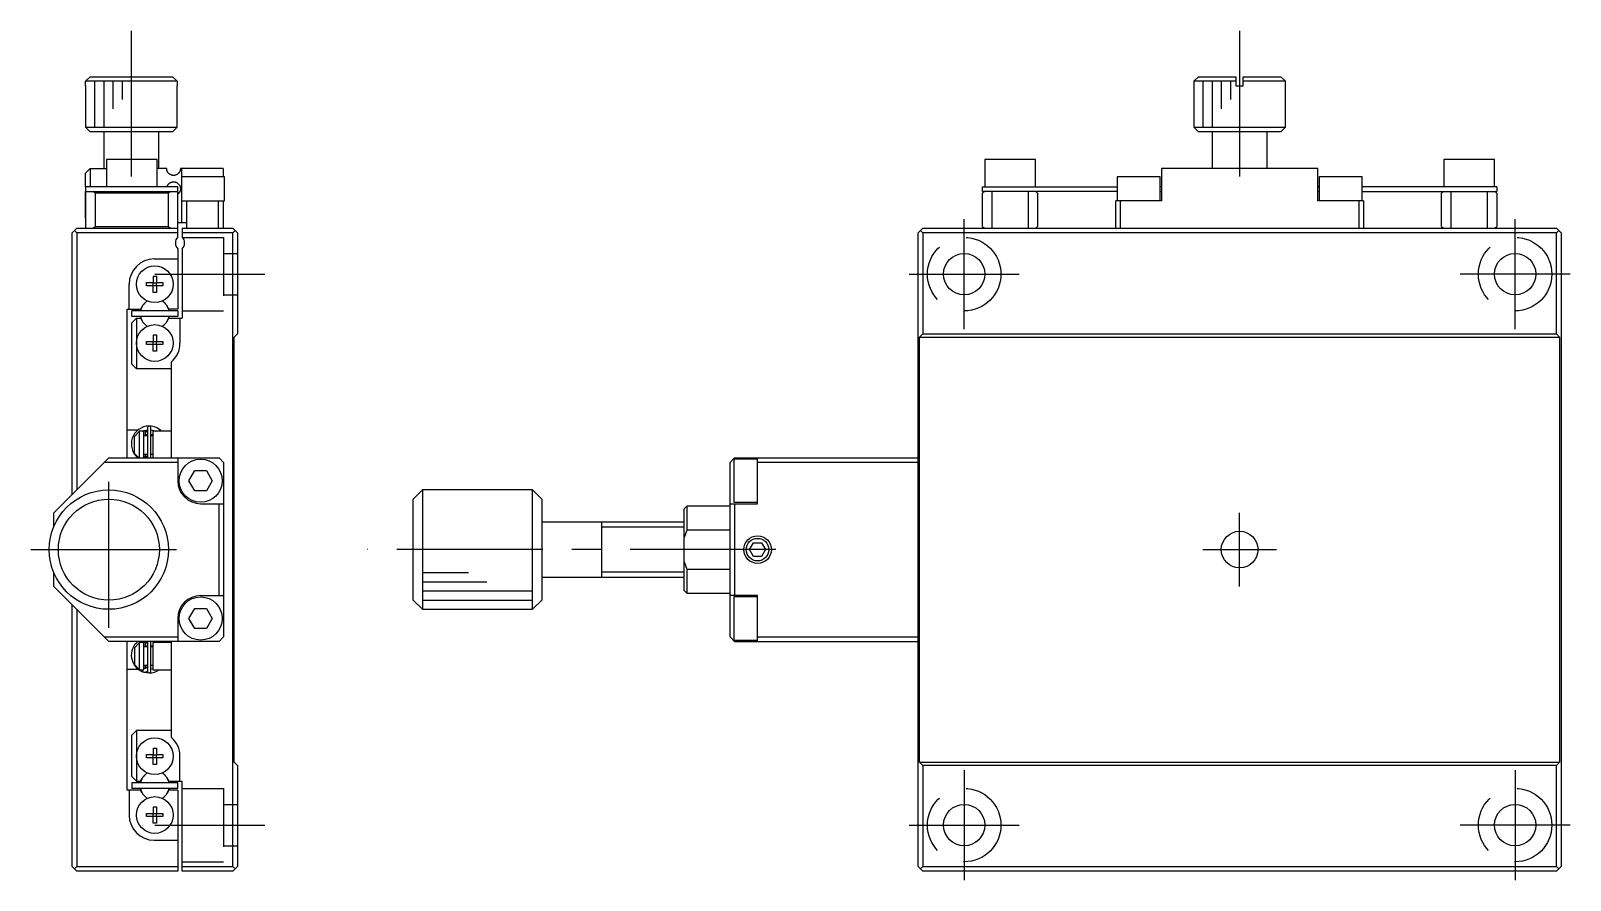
# Model space of a CAD drawing. Extents: x 0 to 350, y -8 to 204.
# Drawn here: x 182 to 349.7, y 62 to 154.5 of the extents above; entities that cross this region are included whole.
import ezdxf

# ---------------------------------------------------------------- set-up
doc = ezdxf.new("R2010")
doc.units = 0
doc.header["$LTSCALE"] = 0.5
doc.linetypes.add('CENTER', pattern=[50.8, 31.75, -6.35, 6.35, -6.35])
doc.linetypes.add('DASHED', pattern=[19.05, 12.7, -6.35])
for name, color, linetype in [('MSM_CENTER', 1, 'CENTER'), ('MSM_CONTINUOUS', 7, 'CONTINUOUS'), ('MSM_DASHED', 4, 'DASHED'), ('MSM_NARROW', 5, 'CONTINUOUS')]:
    doc.layers.add(name, color=color, linetype=linetype)

msp = doc.modelspace()

# ---------------------------------------------------------------- linework, layer by layer
at = {"layer": 'MSM_CENTER'}
for p, q in [((192.95, 154.5), (192.95, 138.5)), ((313.655071, 154.5), (313.655071, 137.5)), ((283.655071, 122), (283.655071, 134)), ((343.655071, 122), (343.655071, 134)), ((195.5, 128), (207.5, 128)), ((277.655071, 128), (289.655071, 128)), ((349.655071, 128), (337.655071, 128)), ((190.5, 89.5), (190.5, 106.5)), ((313.655071, 94), (313.655071, 102)), ((182, 98), (199, 98)), ((263.155071, 98), (218.655071, 98)), ((309.655071, 98), (317.655071, 98)), ((283.655071, 74), (283.655071, 62)), ((343.655071, 74), (343.655071, 62)), ((195.5, 68), (207.5, 68)), ((277.655071, 68), (289.655071, 68)), ((349.655071, 68), (337.655071, 68))]:
    msp.add_line(p, q, dxfattribs=at)
at = {"layer": 'MSM_CONTINUOUS'}
for p, q in [((187.966026, 149), (188.467813, 149.5)), ((188.467813, 149.5), (197.432187, 149.5)), ((197.432187, 149.5), (197.933974, 149)), ((309.155071, 149.5), (308.655071, 149)), ((309.155071, 149.5), (313.255071, 149.5)), ((313.255071, 149.5), (313.255071, 148.5)), ((314.055071, 148.5), (314.055071, 149.5)), ((314.055071, 149.5), (318.155071, 149.5)), ((318.655071, 149), (318.155071, 149.5)), ((187.95, 148.5), (187.966026, 148.5)), ((187.95, 148.5), (187.95, 144)), ((197.933974, 149), (187.966026, 149)), ((187.966026, 148.5), (187.966026, 149)), ((197.933974, 149), (197.933974, 148.5)), ((197.933974, 148.5), (197.95, 148.5)), ((197.95, 144), (197.95, 148.5)), ((313.255071, 149), (308.655071, 149)), ((308.655071, 149), (308.655071, 144)), ((313.255071, 148.5), (314.055071, 148.5)), ((318.655071, 149), (314.055071, 149)), ((318.655071, 144), (318.655071, 149)), ((187.95, 144), (197.95, 144)), ((187.95, 144), (188.45, 143.5)), ((197.45, 143.5), (188.45, 143.5)), ((189.95, 143.5), (189.95, 139.5)), ((195.95, 139.5), (195.95, 143.5)), ((197.45, 143.5), (197.95, 144)), ((308.655071, 144), (318.655071, 144)), ((308.655071, 144), (309.155071, 143.5)), ((318.155071, 143.5), (309.155071, 143.5)), ((310.655071, 143.5), (310.655071, 139.5)), ((316.655071, 139.5), (316.655071, 143.5)), ((318.155071, 143.5), (318.655071, 144)), ((188.45, 139.5), (187.95, 139)), ((188.45, 139.5), (188.45, 137.5)), ((188.45, 139.5), (190.25, 139.5)), ((195.75, 140.5), (190.25, 140.5)), ((190.25, 140.5), (190.25, 137.5)), ((195.75, 137.5), (195.75, 140.5)), ((196.8, 139.5), (195.75, 139.5)), ((196.800796, 139.465461), (196.8, 139.5)), ((196.803154, 139.43132), (196.800796, 139.465461)), ((196.807062, 139.397337), (196.803154, 139.43132)), ((196.8125, 139.363642), (196.807062, 139.397337)), ((196.818409, 139.334856), (196.8125, 139.363642)), ((196.825427, 139.306373), (196.818409, 139.334856)), ((196.833524, 139.278273), (196.825427, 139.306373)), ((196.841659, 139.253522), (196.833524, 139.278273)), ((196.850621, 139.229134), (196.841659, 139.253522)), ((196.860384, 139.205162), (196.850621, 139.229134)), ((196.871823, 139.179728), (196.860384, 139.205162)), ((196.884146, 139.154838), (196.871823, 139.179728)), ((196.89731, 139.130548), (196.884146, 139.154838)), ((198.221459, 139.16587), (198.20088, 139.127367)), ((198.23419, 139.19277), (198.221459, 139.16587)), ((198.246179, 139.220998), (198.23419, 139.19277)), ((198.257354, 139.250699), (198.246179, 139.220998)), ((198.265068, 139.273772), (198.257354, 139.250699)), ((198.272248, 139.297867), (198.265068, 139.273772)), ((198.276693, 139.31448), (198.272248, 139.297867)), ((198.280866, 139.331674), (198.276693, 139.31448)), ((198.284732, 139.349438), (198.280866, 139.331674)), ((198.288249, 139.36776), (198.284732, 139.349438)), ((198.291382, 139.386628), (198.288249, 139.36776)), ((198.29409, 139.406031), (198.291382, 139.386628)), ((198.29542, 139.417282), (198.29409, 139.406031)), ((198.296595, 139.428746), (198.29542, 139.417282)), ((198.297607, 139.440388), (198.296595, 139.428746)), ((198.298451, 139.45217), (198.297607, 139.440388)), ((198.299119, 139.464059), (198.298451, 139.45217)), ((198.299604, 139.476017), (198.299119, 139.464059)), ((198.2999, 139.488009), (198.299604, 139.476017)), ((198.3, 139.5), (198.2999, 139.488009)), ((202.95, 139.5), (198.3, 139.5)), ((198.45, 138.6), (198.45, 139.5)), ((202.95, 139.5), (202.95, 138.6)), ((291.405071, 140.5), (285.905071, 140.5)), ((285.905071, 140.5), (285.905071, 137.5)), ((291.405071, 137.5), (291.405071, 140.5)), ((322.155071, 139.5), (305.155071, 139.5)), ((305.155071, 139.5), (305.155071, 136)), ((322.155071, 136), (322.155071, 139.5)), ((341.405071, 140.5), (335.905071, 140.5)), ((335.905071, 140.5), (335.905071, 137.5)), ((341.405071, 137.5), (341.405071, 140.5)), ((187.95, 137.5), (187.95, 139)), ((198, 137.5), (187.95, 137.5)), ((188, 133), (188, 137.5)), ((196.827158, 137.5), (196.834773, 137.525719)), ((196.834773, 137.525719), (196.84328, 137.551087)), ((196.84328, 137.551087), (196.852649, 137.576046)), ((196.852649, 137.576046), (196.862046, 137.598695)), ((196.862046, 137.598695), (196.872144, 137.620953)), ((196.872144, 137.620953), (196.882914, 137.642777)), ((196.882914, 137.642777), (196.895711, 137.666612)), ((196.895711, 137.666612), (196.909293, 137.689862)), ((196.906499, 139.114764), (196.89731, 139.130548)), ((196.916035, 139.099265), (196.906499, 139.114764)), ((196.909293, 137.689862), (196.923612, 137.712478)), ((196.935923, 139.069409), (196.916035, 139.099265)), ((196.923612, 137.712478), (196.938172, 137.733781)), ((196.957033, 139.040773), (196.935923, 139.069409)), ((196.938172, 137.733781), (196.953367, 137.754453)), ((196.953367, 137.754453), (196.96915, 137.774461)), ((196.973301, 139.020504), (196.957033, 139.040773)), ((196.96915, 137.774461), (196.991865, 137.800984)), ((196.990146, 139.000938), (196.973301, 139.020504)), ((197.007519, 138.982106), (196.990146, 139.000938)), ((196.991865, 137.800984), (197.015548, 137.826176)), ((197.02904, 138.960464), (197.007519, 138.982106)), ((197.015548, 137.826176), (197.033703, 137.844)), ((197.051216, 138.9399), (197.02904, 138.960464)), ((197.033703, 137.844), (197.052303, 137.861067)), ((197.073958, 138.920445), (197.051216, 138.9399)), ((197.052303, 137.861067), (197.071298, 137.87736)), ((197.071298, 137.87736), (197.093162, 137.89481)), ((197.10009, 138.899932), (197.073958, 138.920445)), ((197.093162, 137.89481), (197.115433, 137.91127)), ((197.126613, 138.880934), (197.10009, 138.899932)), ((197.115433, 137.91127), (197.146002, 137.931888)), ((197.153594, 138.863319), (197.126613, 138.880934)), ((197.146002, 137.931888), (197.177107, 137.950729)), ((197.180633, 138.847261), (197.153594, 138.863319)), ((197.177107, 137.950729), (197.208593, 137.967788)), ((197.207962, 138.832535), (197.180633, 138.847261)), ((197.235208, 138.819261), (197.207962, 138.832535)), ((197.208593, 137.967788), (197.232655, 137.979553)), ((197.232655, 137.979553), (197.256837, 137.99033)), ((197.262603, 138.80725), (197.235208, 138.819261)), ((197.256837, 137.99033), (197.287942, 138.002726)), ((197.289949, 138.796527), (197.262603, 138.80725)), ((197.287942, 138.002726), (197.319107, 138.013574)), ((197.318233, 138.786709), (197.289949, 138.796527)), ((197.346504, 138.778135), (197.318233, 138.786709)), ((197.319107, 138.013574), (197.350231, 138.022906)), ((197.374693, 138.770776), (197.346504, 138.778135)), ((197.350231, 138.022906), (197.3888, 138.032471)), ((197.407963, 138.763573), (197.374693, 138.770776)), ((197.3888, 138.032471), (197.427103, 138.039862)), ((197.441008, 138.757962), (197.407963, 138.763573)), ((197.427103, 138.039862), (197.461271, 138.044733)), ((197.47374, 138.753887), (197.441008, 138.757962)), ((197.461271, 138.044733), (197.495078, 138.047986)), ((197.51374, 138.750877), (197.47374, 138.753887)), ((197.495078, 138.047986), (197.528636, 138.049696)), ((197.553111, 138.750006), (197.51374, 138.750877)), ((197.528636, 138.049696), (197.572321, 138.049668)), ((197.581799, 138.750674), (197.553111, 138.750006)), ((197.572321, 138.049668), (197.61535, 138.047147)), ((197.610077, 138.75241), (197.581799, 138.750674)), ((197.646781, 138.756271), (197.610077, 138.75241)), ((197.61535, 138.047147), (197.657375, 138.042274)), ((197.682702, 138.761833), (197.646781, 138.756271)), ((197.657375, 138.042274), (197.698815, 138.035088)), ((197.717783, 138.769008), (197.682702, 138.761833)), ((197.698815, 138.035088), (197.739115, 138.025765)), ((197.768012, 138.782385), (197.717783, 138.769008)), ((197.739115, 138.025765), (197.778666, 138.014291)), ((197.816313, 138.798874), (197.768012, 138.782385)), ((197.778666, 138.014291), (197.816984, 138.00087)), ((197.861994, 138.817973), (197.816313, 138.798874)), ((197.816984, 138.00087), (197.854227, 137.985526)), ((197.854227, 137.985526), (197.899866, 137.963396)), ((197.905733, 138.839732), (197.861994, 138.817973)), ((197.899866, 137.963396), (197.943655, 137.938386)), ((197.947259, 138.863851), (197.905733, 138.839732)), ((197.943655, 137.938386), (197.985309, 137.910742)), ((197.985851, 138.889644), (197.947259, 138.863851)), ((197.985309, 137.910742), (198.025286, 137.880176)), ((198.022423, 138.91749), (197.985851, 138.889644)), ((198, 132.061438), (198, 137.5)), ((198.057164, 138.947474), (198.022423, 138.91749)), ((198.025286, 137.880176), (198.063069, 137.847047)), ((198.089742, 138.979249), (198.057164, 138.947474)), ((198.063069, 137.847047), (198.099069, 137.810908)), ((198.120516, 139.013162), (198.089742, 138.979249)), ((198.099069, 137.810908), (198.132804, 137.772059)), ((198.149171, 139.048893), (198.120516, 139.013162)), ((198.132804, 137.772059), (198.164433, 137.730084)), ((198.176021, 139.086965), (198.149171, 139.048893)), ((198.164433, 137.730084), (198.183089, 137.702117)), ((198.20088, 139.127367), (198.176021, 139.086965)), ((198.183089, 137.702117), (198.200832, 137.67272)), ((198.200832, 137.67272), (198.217582, 137.64181)), ((198.217582, 137.64181), (198.233341, 137.609104)), ((198.233341, 137.609104), (198.240783, 137.592094)), ((198.240783, 137.592094), (198.247936, 137.574563)), ((198.247936, 137.574563), (198.257074, 137.550101)), ((198.257074, 137.550101), (198.265618, 137.524488)), ((198.265618, 137.524488), (198.273495, 137.497624)), ((198.273495, 137.497624), (198.277212, 137.483475)), ((198.277212, 137.483475), (198.280725, 137.468943)), ((203.1, 138.6), (198.4, 138.6)), ((198.4, 138.6), (198.4, 136)), ((203.1, 136), (203.1, 138.6)), ((285.655071, 137), (285.655071, 137.5)), ((285.655071, 137.5), (300.305071, 137.5)), ((305.005071, 138.6), (300.305071, 138.6)), ((300.305071, 138.6), (300.305071, 136)), ((305.005071, 136), (305.005071, 138.6)), ((305.155071, 137.5), (305.005071, 137.5)), ((322.305071, 137.5), (322.155071, 137.5)), ((327.005071, 138.6), (322.305071, 138.6)), ((322.305071, 138.6), (322.305071, 136)), ((327.005071, 136), (327.005071, 138.6)), ((341.655071, 137.5), (327.005071, 137.5)), ((341.655071, 137.5), (341.655071, 137)), ((187.95, 134.1), (187.95, 137)), ((187.95, 137), (198, 137)), ((189, 136.8), (188.8, 137)), ((189, 136.8), (189, 133.2)), ((197, 136.8), (189, 136.8)), ((197.2, 137), (197, 136.8)), ((197, 133.2), (197, 136.8)), ((198.037451, 136.730006), (198.00003, 136.700022)), ((198.073917, 136.763334), (198.037451, 136.730006)), ((198.10787, 136.798717), (198.073917, 136.763334)), ((198.139733, 136.836626), (198.10787, 136.798717)), ((198.169311, 136.876971), (198.139733, 136.836626)), ((198.188004, 136.905725), (198.169311, 136.876971)), ((198.205703, 136.935921), (198.188004, 136.905725)), ((198.218991, 136.960948), (198.205703, 136.935921)), ((198.23161, 136.987089), (198.218991, 136.960948)), ((198.243516, 137.014455), (198.23161, 136.987089)), ((198.252732, 137.037946), (198.243516, 137.014455)), ((198.261401, 137.062486), (198.252732, 137.037946)), ((198.269462, 137.088166), (198.261401, 137.062486)), ((198.274202, 137.104979), (198.269462, 137.088166)), ((198.278667, 137.122387), (198.274202, 137.104979)), ((198.28282, 137.140383), (198.278667, 137.122387)), ((198.280725, 137.468943), (198.284015, 137.45402)), ((198.286622, 137.158964), (198.28282, 137.140383)), ((198.284015, 137.45402), (198.286662, 137.440808)), ((198.290032, 137.178126), (198.286622, 137.158964)), ((198.286662, 137.440808), (198.289122, 137.427251)), ((198.289122, 137.427251), (198.291377, 137.41337)), ((198.293013, 137.197864), (198.290032, 137.178126)), ((198.291377, 137.41337), (198.293408, 137.39919)), ((198.294639, 137.210507), (198.293013, 137.197864)), ((198.293408, 137.39919), (198.295197, 137.384734)), ((198.296072, 137.223411), (198.294639, 137.210507)), ((198.295197, 137.384734), (198.296724, 137.370024)), ((198.2973, 137.236533), (198.296072, 137.223411)), ((198.296724, 137.370024), (198.297695, 137.358695)), ((198.298312, 137.249828), (198.2973, 137.236533)), ((198.297695, 137.358695), (198.2985, 137.347191)), ((198.299096, 137.263254), (198.298312, 137.249828)), ((198.2985, 137.347191), (198.299135, 137.335554)), ((198.29964, 137.276766), (198.299096, 137.263254)), ((198.299135, 137.335554), (198.299596, 137.323823)), ((198.299596, 137.323823), (198.299881, 137.312039)), ((198.299907, 137.28847), (198.29964, 137.276766)), ((198.299881, 137.312039), (198.299986, 137.300241)), ((198.299986, 137.300241), (198.299907, 137.28847)), ((198.4, 136), (203.1, 136)), ((198.45, 133.6), (198.45, 136)), ((198.95, 136), (198.95, 133)), ((202.45, 133), (202.45, 136)), ((202.95, 136), (202.95, 133)), ((285.855071, 137), (285.655071, 136.8)), ((300.305071, 137), (285.655071, 137)), ((285.655071, 133.2), (285.655071, 136.8)), ((286.655071, 137), (286.655071, 133)), ((290.655071, 133), (290.655071, 137)), ((291.655071, 136.8), (291.455071, 137)), ((291.655071, 136.8), (291.655071, 133.2)), ((305.155071, 136), (300.155071, 136)), ((300.155071, 133), (300.155071, 136)), ((300.655071, 136), (300.655071, 133)), ((305.005071, 137), (305.155071, 137)), ((322.155071, 137), (322.305071, 137)), ((327.155071, 136), (322.155071, 136)), ((326.655071, 133), (326.655071, 136)), ((327.005071, 137), (341.655071, 137)), ((327.155071, 136), (327.155071, 133)), ((335.855071, 137), (335.655071, 136.8)), ((335.655071, 133.2), (335.655071, 136.8)), ((336.655071, 137), (336.655071, 133)), ((340.655071, 133), (340.655071, 137)), ((341.655071, 136.8), (341.455071, 137)), ((341.655071, 136.8), (341.655071, 133.2)), ((187, 133), (186.5, 132.5)), ((186.5, 104), (186.5, 132.5)), ((187, 132.5), (186.75, 132.75)), ((187, 133), (198, 133)), ((198, 132.5), (187, 132.5)), ((187, 132.5), (187, 104.5)), ((187.95, 134.1), (188, 134.05)), ((188.8, 133), (189, 133.2)), ((189, 133.2), (197, 133.2)), ((197, 133.2), (197.2, 133)), ((198.95, 133.6), (198, 133.6)), ((198.5, 133), (204, 133)), ((198.5, 133), (198.5, 132.061438)), ((204, 132.5), (198.5, 132.5)), ((204, 133), (204.5, 132.5)), ((204.25, 132.75), (204, 132.5)), ((204, 63.5), (204, 132.5)), ((204.5, 132.5), (204.5, 121.5)), ((279.155071, 133), (278.655071, 132.5)), ((278.655071, 63.5), (278.655071, 132.5)), ((279.155071, 132.5), (278.905071, 132.75)), ((279.155071, 133), (348.155071, 133)), ((348.155071, 132.5), (279.155071, 132.5)), ((279.155071, 132.5), (279.155071, 121.5)), ((285.655071, 133.2), (285.855071, 133)), ((291.455071, 133), (291.655071, 133.2)), ((335.655071, 133.2), (335.855071, 133)), ((341.455071, 133), (341.655071, 133.2)), ((348.655071, 132.5), (348.155071, 133)), ((348.405071, 132.75), (348.155071, 132.5)), ((348.155071, 121.5), (348.155071, 132.5)), ((348.655071, 132.5), (348.655071, 63.5)), ((195.45, 129.65), (198, 129.65)), ((198, 130.738562), (198, 124.2)), ((198.5, 130.738562), (198.5, 123.2)), ((195.32, 127.786361), (195.68, 127.786361)), ((195.32, 127.786361), (195.32, 127.08)), ((195.68, 127.786361), (195.68, 127.08)), ((192.7, 124.2), (192.7, 126.9)), ((194.613639, 126.72), (194.613639, 127.08)), ((194.613639, 127.08), (195.32, 127.08)), ((195.32, 126.72), (194.613639, 126.72)), ((195.330372, 127.069628), (195.32, 127.08)), ((195.330372, 126.730372), (195.32, 126.72)), ((195.32, 126.013639), (195.32, 126.72)), ((195.68, 126.013639), (195.32, 126.013639)), ((195.330372, 127.069628), (195.669628, 127.069628)), ((195.330372, 126.730372), (195.330372, 127.069628)), ((195.669628, 126.730372), (195.330372, 126.730372)), ((195.669628, 127.069628), (195.68, 127.08)), ((195.669628, 127.069628), (195.669628, 126.730372)), ((195.669628, 126.730372), (195.68, 126.72)), ((195.68, 127.08), (196.386361, 127.08)), ((195.68, 126.72), (195.68, 126.013639)), ((196.386361, 126.72), (195.68, 126.72)), ((196.386361, 127.08), (196.386361, 126.72)), ((192.5, 124.2), (193.955588, 124.2)), ((192.5, 108), (192.5, 124.2)), ((194.125185, 124.49375), (193.955588, 124.2)), ((197.044412, 124.2), (196.874815, 124.49375)), ((198, 124.2), (197.044412, 124.2)), ((198, 124), (193, 124)), ((193, 123.4), (193, 124)), ((198, 123.4), (193, 123.4)), ((193, 122.7), (193.5, 123.2)), ((193, 118.2), (193, 122.7)), ((193.5, 123.2), (193.5, 117.7)), ((193.5, 123.2), (193.955588, 123.2)), ((193.955588, 123.2), (194.125185, 122.90625)), ((196.874815, 122.90625), (197.044412, 123.2)), ((197.044412, 123.2), (198.5, 123.2)), ((198, 124), (198, 123.4)), ((198.25, 123.2), (198.25, 120.5)), ((195.32, 121.386361), (195.68, 121.386361)), ((195.32, 121.386361), (195.32, 120.68)), ((195.68, 121.386361), (195.68, 120.68)), ((204.15, 121.15), (204.5, 121.5)), ((204.15, 74.85), (204.15, 121.15)), ((278.805071, 121.15), (279.155071, 121.5)), ((278.805071, 74.85), (278.805071, 121.15)), ((278.805071, 121.15), (348.505071, 121.15)), ((279.155071, 121.5), (348.155071, 121.5)), ((348.155071, 121.5), (348.505071, 121.15)), ((348.505071, 121.15), (348.505071, 74.85)), ((194.613639, 120.32), (194.613639, 120.68)), ((194.613639, 120.68), (195.32, 120.68)), ((195.32, 120.32), (194.613639, 120.32)), ((195.330372, 120.669628), (195.32, 120.68)), ((195.330372, 120.330372), (195.32, 120.32)), ((195.32, 119.613639), (195.32, 120.32)), ((195.68, 119.613639), (195.32, 119.613639)), ((195.330372, 120.669628), (195.669628, 120.669628)), ((195.330372, 120.330372), (195.330372, 120.669628)), ((195.669628, 120.330372), (195.330372, 120.330372)), ((195.669628, 120.669628), (195.68, 120.68)), ((195.669628, 120.669628), (195.669628, 120.330372)), ((195.669628, 120.330372), (195.68, 120.32)), ((195.68, 120.68), (196.386361, 120.68)), ((195.68, 120.32), (195.68, 119.613639)), ((196.386361, 120.32), (195.68, 120.32)), ((196.386361, 120.68), (196.386361, 120.32)), ((193.5, 117.7), (193, 118.2)), ((197.3, 117.7), (193.5, 117.7)), ((197.3, 118.420938), (197.3, 108)), ((193.645871, 111), (192.5, 111)), ((193.3, 110.316515), (193.8, 110.845683)), ((193.8, 110.9), (193.8, 108)), ((194.3, 110.9), (193.8, 110.9)), ((194.128526, 111.297171), (194.110568, 111.289376)), ((194.12249, 111.293794), (194.119421, 111.293246)), ((194.184303, 111.319172), (194.128106, 111.297982)), ((194.195248, 110.900064), (194.698452, 111.053543)), ((194.280252, 110.939155), (194.281755, 110.939534)), ((194.281518, 110.939423), (194.296078, 110.945203)), ((194.296078, 110.945203), (194.310345, 110.950029)), ((194.3, 108), (194.3, 110.9)), ((194.310345, 110.950029), (194.324842, 110.954126)), ((194.324842, 110.954126), (194.339532, 110.957481)), ((194.339532, 110.957481), (194.354379, 110.960085)), ((194.354379, 110.960085), (194.369342, 110.961929)), ((194.369342, 110.961929), (194.384383, 110.963008)), ((194.384383, 110.963008), (194.399463, 110.963318)), ((194.399463, 110.963318), (194.414541, 110.962858)), ((194.414541, 110.962858), (194.429578, 110.96163)), ((194.429578, 110.96163), (194.444534, 110.959636)), ((194.444534, 110.959636), (194.45937, 110.956883)), ((194.45937, 110.956883), (194.474046, 110.953378)), ((194.474046, 110.953378), (194.488526, 110.949131)), ((194.488526, 110.949131), (194.50277, 110.944155)), ((194.5, 110.4), (194.5, 110.9454)), ((194.50277, 110.944155), (194.516743, 110.938463)), ((194.516743, 110.938463), (194.530409, 110.932072)), ((194.530409, 110.932072), (194.543733, 110.925)), ((194.543733, 110.925), (194.556682, 110.917266)), ((194.556682, 110.917266), (194.569223, 110.908893)), ((194.569223, 110.908893), (194.581327, 110.899903)), ((194.581327, 110.899903), (194.592964, 110.89032)), ((194.592964, 110.89032), (194.604106, 110.88017)), ((194.604106, 110.88017), (194.614726, 110.869481)), ((194.614726, 110.869481), (194.624801, 110.858279)), ((194.624801, 110.858279), (194.634307, 110.846594)), ((194.634307, 110.846594), (194.643222, 110.834457)), ((194.643222, 110.834457), (194.651527, 110.821897)), ((194.651527, 110.821897), (194.659202, 110.808946)), ((194.659202, 110.808946), (194.666231, 110.795636)), ((194.666231, 110.795636), (194.672599, 110.782001)), ((194.672599, 110.782001), (194.678292, 110.768073)), ((194.678292, 110.768073), (194.683297, 110.753887)), ((194.683297, 110.753887), (194.687604, 110.739476)), ((194.687604, 110.739476), (194.691205, 110.724874)), ((194.691205, 110.724874), (194.694091, 110.710118)), ((194.694091, 110.710118), (194.696256, 110.69524)), ((194.696256, 110.69524), (194.697697, 110.680278)), ((194.697697, 110.680278), (194.69841, 110.665265)), ((194.69841, 110.665265), (194.698494, 110.658228)), ((194.698494, 111.259909), (194.698494, 108)), ((195.088494, 108), (195.088494, 111.259909)), ((195.088548, 111.05322), (195.592175, 110.900087)), ((195.3, 110.9), (195.3, 108)), ((197.3, 110.9), (195.3, 110.9)), ((195.5, 110.94273), (195.5, 110.9)), ((193.3, 108.483485), (193.3, 110.316515)), ((194.698494, 110.4), (194.3, 110.4)), ((194.698494, 110.5), (194.5, 110.5)), ((195.3, 110.5), (195.088494, 110.5)), ((195.3, 110.4), (195.088494, 110.4)), ((190.5, 108), (184.5, 102)), ((198, 107.5), (190, 107.5)), ((190.5, 108), (202.5, 108)), ((193.756412, 107.999594), (193.3, 108.483485)), ((194.279625, 108.080224), (194.26721, 108.085612)), ((194.304303, 108.071733), (194.299974, 108.073215)), ((194.3, 108.4), (194.698494, 108.4)), ((194.318733, 108.067321), (194.304303, 108.071733)), ((194.333368, 108.063648), (194.318733, 108.067321)), ((194.348171, 108.060726), (194.333368, 108.063648)), ((194.363103, 108.058563), (194.348171, 108.060726)), ((194.378123, 108.057165), (194.363103, 108.058563)), ((194.393193, 108.056535), (194.378123, 108.057165)), ((194.408273, 108.056674), (194.393193, 108.056535)), ((194.423323, 108.057582), (194.408273, 108.056674)), ((194.438303, 108.059256), (194.423323, 108.057582)), ((194.453175, 108.061689), (194.438303, 108.059256)), ((194.4679, 108.064875), (194.453175, 108.061689)), ((194.48244, 108.068803), (194.4679, 108.064875)), ((194.496757, 108.073463), (194.48244, 108.068803)), ((194.510817, 108.078839), (194.496757, 108.073463)), ((194.5, 108.074612), (194.5, 108.4)), ((194.524582, 108.084917), (194.510817, 108.078839)), ((194.53802, 108.091679), (194.524582, 108.084917)), ((194.551097, 108.099107), (194.53802, 108.091679)), ((194.563781, 108.107179), (194.551097, 108.099107)), ((194.576043, 108.115873), (194.563781, 108.107179)), ((194.587853, 108.125168), (194.576043, 108.115873)), ((194.599183, 108.135036), (194.587853, 108.125168)), ((194.610006, 108.145454), (194.599183, 108.135036)), ((194.620299, 108.156394), (194.610006, 108.145454)), ((194.630037, 108.167828), (194.620299, 108.156394)), ((194.639199, 108.179727), (194.630037, 108.167828)), ((194.647764, 108.192062), (194.639199, 108.179727)), ((194.655712, 108.204802), (194.647764, 108.192062)), ((194.663027, 108.217916), (194.655712, 108.204802)), ((194.669691, 108.231373), (194.663027, 108.217916)), ((194.675691, 108.245139), (194.669691, 108.231373)), ((194.681013, 108.259182), (194.675691, 108.245139)), ((194.685646, 108.273468), (194.681013, 108.259182)), ((194.689578, 108.287964), (194.685646, 108.273468)), ((194.692802, 108.302636), (194.689578, 108.287964)), ((194.695311, 108.317448), (194.692802, 108.302636)), ((194.697098, 108.332366), (194.695311, 108.317448)), ((194.69816, 108.347355), (194.697098, 108.332366)), ((194.698494, 108.361589), (194.69816, 108.347355)), ((195.088494, 108.4), (195.3, 108.4)), ((198, 108), (198, 105.5)), ((203, 107.5), (202.5, 108)), ((203, 107.5), (203, 88.5)), ((258.655071, 108), (258.155071, 107.5)), ((258.155071, 88.5), (258.155071, 107.5)), ((258.555071, 107.85), (258.555071, 103.15)), ((261.155071, 107.85), (258.555071, 107.85)), ((258.655071, 108), (278.655071, 108)), ((261.155071, 103), (261.155071, 108)), ((278.655071, 107.5), (261.155071, 107.5)), ((199.229829, 105.5), (199.864915, 106.6)), ((199.864915, 106.6), (201.135085, 106.6)), ((201.135085, 106.6), (201.770171, 105.5)), ((199.864915, 104.4), (199.229829, 105.5)), ((201.135085, 104.4), (199.864915, 104.4)), ((201.770171, 105.5), (201.135085, 104.4)), ((224.655071, 104.5), (223.655071, 103.5)), ((224.655071, 104.5), (224.655071, 91.5)), ((236.655071, 104.5), (224.655071, 104.5)), ((236.655071, 91.5), (236.655071, 104.5)), ((237.655071, 103.5), (236.655071, 104.5)), ((200.5, 103), (203, 103)), ((202.5, 93), (202.5, 103)), ((223.655071, 92.5), (223.655071, 103.5)), ((237.655071, 103.5), (237.655071, 92.5)), ((253.455071, 102.75), (253.155071, 102.45)), ((253.155071, 93.55), (253.155071, 102.45)), ((253.455071, 102.75), (253.455071, 100.12132)), ((258.155071, 102.75), (253.455071, 102.75)), ((258.155071, 103), (261.155071, 103)), ((258.555071, 103.15), (261.155071, 103.15)), ((258.655071, 103), (258.655071, 93)), ((184.5, 100.5), (184.5, 102)), ((253.155051, 101), (237.655071, 101)), ((244.155071, 101.000005), (244.155071, 94.999995)), ((253.455071, 100.12132), (253.155071, 99.319091)), ((258.155071, 100.12132), (253.455071, 100.12132)), ((260.289045, 98), (260.722058, 98.75)), ((260.722058, 97.25), (260.289045, 98)), ((260.722058, 98.75), (261.588083, 98.75)), ((261.588083, 97.25), (260.722058, 97.25)), ((261.588083, 98.75), (262.021096, 98)), ((262.021096, 98), (261.588083, 97.25)), ((253.155071, 96.680909), (253.455071, 95.87868)), ((253.455071, 95.87868), (253.455071, 93.25)), ((253.455071, 95.87868), (258.155071, 95.87868)), ((184.5, 94), (184.5, 95.5)), ((184.5, 94), (190.5, 88)), ((237.655071, 95), (253.155051, 95)), ((200.5, 93), (203, 93)), ((223.655071, 92.5), (224.655071, 91.5)), ((236.655071, 91.5), (237.655071, 92.5)), ((253.155071, 93.55), (253.455071, 93.25)), ((253.455071, 93.25), (258.155071, 93.25)), ((261.155071, 93), (258.155071, 93)), ((258.555071, 92.85), (258.555071, 88.15)), ((261.155071, 92.85), (258.555071, 92.85)), ((261.155071, 88), (261.155071, 93)), ((186.5, 63.5), (186.5, 92)), ((187, 91.5), (187, 63.5)), ((199.229829, 90.5), (199.864915, 91.6)), ((199.864915, 91.6), (201.135085, 91.6)), ((201.135085, 91.6), (201.770171, 90.5)), ((224.655071, 91.5), (236.655071, 91.5)), ((198, 90.5), (198, 88)), ((199.864915, 89.4), (199.229829, 90.5)), ((201.135085, 89.4), (199.864915, 89.4)), ((201.770171, 90.5), (201.135085, 89.4)), ((190, 88.5), (198, 88.5)), ((202.5, 88), (190.5, 88)), ((192.5, 71.8), (192.5, 88)), ((193.3, 87.316515), (193.8, 87.845683)), ((193.3, 87.316515), (193.3, 85.483485)), ((193.8, 87.9), (193.8, 84.9)), ((194.3, 87.9), (193.8, 87.9)), ((194.195248, 87.900064), (194.447719, 88.000313)), ((194.280252, 87.939155), (194.281755, 87.939534)), ((194.281518, 87.939423), (194.296078, 87.945203)), ((194.296078, 87.945203), (194.310345, 87.950029)), ((194.3, 84.9), (194.3, 87.9)), ((194.698494, 87.4), (194.3, 87.4)), ((194.310345, 87.950029), (194.324842, 87.954126)), ((194.324842, 87.954126), (194.339532, 87.957481)), ((194.339532, 87.957481), (194.354379, 87.960085)), ((194.354379, 87.960085), (194.369342, 87.961929)), ((194.369342, 87.961929), (194.384383, 87.963008)), ((194.384383, 87.963008), (194.399463, 87.963318)), ((194.399463, 87.963318), (194.414541, 87.962858)), ((194.414541, 87.962858), (194.429578, 87.96163)), ((194.429578, 87.96163), (194.444534, 87.959636)), ((194.444534, 87.959636), (194.45937, 87.956883)), ((194.45937, 87.956883), (194.474046, 87.953378)), ((194.474046, 87.953378), (194.488526, 87.949131)), ((194.488526, 87.949131), (194.50277, 87.944155)), ((194.5, 87.4), (194.5, 87.9454)), ((194.698494, 87.5), (194.5, 87.5)), ((194.50277, 87.944155), (194.516743, 87.938463)), ((194.516743, 87.938463), (194.530409, 87.932072)), ((194.530409, 87.932072), (194.543733, 87.925)), ((194.543733, 87.925), (194.556682, 87.917266)), ((194.556682, 87.917266), (194.569223, 87.908893)), ((194.569223, 87.908893), (194.581327, 87.899903)), ((194.581327, 87.899903), (194.592964, 87.89032)), ((194.592964, 87.89032), (194.604106, 87.88017)), ((194.604106, 87.88017), (194.614726, 87.869481)), ((194.614726, 87.869481), (194.624801, 87.858279)), ((194.624801, 87.858279), (194.634307, 87.846594)), ((194.634307, 87.846594), (194.643222, 87.834457)), ((194.643222, 87.834457), (194.651527, 87.821897)), ((194.651527, 87.821897), (194.659202, 87.808946)), ((194.659202, 87.808946), (194.666231, 87.795636)), ((194.666231, 87.795636), (194.672599, 87.782001)), ((194.672599, 87.782001), (194.678292, 87.768073)), ((194.678292, 87.768073), (194.683297, 87.753887)), ((194.683297, 87.753887), (194.687604, 87.739476)), ((194.687604, 87.739476), (194.691205, 87.724874)), ((194.691205, 87.724874), (194.694091, 87.710118)), ((194.694091, 87.710118), (194.696256, 87.69524)), ((194.696256, 87.69524), (194.697697, 87.680278)), ((194.697697, 87.680278), (194.69841, 87.665265)), ((194.69841, 87.665265), (194.698494, 87.658228)), ((194.698494, 88), (194.698494, 84.759909)), ((195.088494, 84.759909), (195.088494, 88)), ((195.3, 87.5), (195.088494, 87.5)), ((195.3, 87.4), (195.088494, 87.4)), ((195.3, 87.9), (195.3, 84.9)), ((197.3, 87.9), (195.3, 87.9)), ((195.339032, 88.000483), (195.592175, 87.900087)), ((195.5, 87.94273), (195.5, 87.9)), ((196.25164, 87.900481), (196.141295, 88.000167)), ((197.3, 88), (197.3, 77.579062)), ((202.5, 88), (203, 88.5)), ((258.155071, 88.5), (258.655071, 88)), ((258.555071, 88.15), (261.155071, 88.15)), ((258.655071, 88), (278.655071, 88)), ((261.155071, 88.5), (278.655071, 88.5)), ((192.5, 85), (193.669533, 85)), ((193.8, 84.954317), (193.3, 85.483485)), ((193.8, 84.9), (194.3, 84.9)), ((194.098949, 84.735601), (194.119798, 84.726419)), ((194.119229, 84.72662), (194.166356, 84.899999)), ((194.125016, 84.737767), (194.124744, 84.732261)), ((194.124744, 84.732261), (194.124999, 84.727867)), ((194.124999, 84.727867), (194.125443, 84.725637)), ((194.125814, 84.744348), (194.125016, 84.737767)), ((194.125443, 84.725637), (194.128106, 84.721835)), ((194.127132, 84.751963), (194.125814, 84.744348)), ((194.128962, 84.76056), (194.127132, 84.751963)), ((194.128106, 84.721835), (194.158283, 84.70976)), ((194.131291, 84.770082), (194.128962, 84.76056)), ((194.134105, 84.780468), (194.131291, 84.770082)), ((194.137384, 84.791648), (194.134105, 84.780468)), ((194.141108, 84.80355), (194.137384, 84.791648)), ((194.145251, 84.816094), (194.141108, 84.80355)), ((194.149786, 84.829198), (194.145251, 84.816094)), ((194.154684, 84.842775), (194.149786, 84.829198)), ((194.159912, 84.856737), (194.154684, 84.842775)), ((194.158283, 84.70976), (194.190714, 84.698578)), ((194.165436, 84.870992), (194.159912, 84.856737)), ((194.171219, 84.885444), (194.165436, 84.870992)), ((194.177223, 84.9), (194.171219, 84.885444)), ((194.176509, 84.70292), (194.866344, 84.566191)), ((194.190714, 84.698578), (194.223654, 84.689033)), ((194.223654, 84.689033), (194.25702, 84.681148)), ((194.25702, 84.681148), (194.29073, 84.67494)), ((194.279625, 85.080224), (194.26721, 85.085612)), ((194.29073, 84.67494), (194.324702, 84.670425)), ((194.304303, 85.071733), (194.299974, 85.073215)), ((194.3, 85.4), (194.698494, 85.4)), ((194.318733, 85.067321), (194.304303, 85.071733)), ((194.333368, 85.063648), (194.318733, 85.067321)), ((194.324702, 84.670425), (194.358853, 84.667614)), ((194.348171, 85.060726), (194.333368, 85.063648)), ((194.363103, 85.058563), (194.348171, 85.060726)), ((194.358853, 84.667614), (194.393099, 84.666513)), ((194.378123, 85.057165), (194.363103, 85.058563)), ((194.393193, 85.056535), (194.378123, 85.057165)), ((194.393099, 84.666513), (194.427357, 84.667124)), ((194.408273, 85.056674), (194.393193, 85.056535)), ((194.423323, 85.057582), (194.408273, 85.056674)), ((194.438303, 85.059256), (194.423323, 85.057582)), ((194.427357, 84.667124), (194.461541, 84.669446)), ((194.453175, 85.061689), (194.438303, 85.059256)), ((194.4679, 85.064875), (194.453175, 85.061689)), ((194.461541, 84.669446), (194.49557, 84.673474)), ((194.48244, 85.068803), (194.4679, 85.064875)), ((194.496757, 85.073463), (194.48244, 85.068803)), ((194.49557, 84.673474), (194.52936, 84.679196)), ((194.510817, 85.078839), (194.496757, 85.073463)), ((194.5, 85.074612), (194.5, 85.4)), ((194.524582, 85.084917), (194.510817, 85.078839)), ((194.53802, 85.091679), (194.524582, 85.084917)), ((194.52936, 84.679196), (194.562829, 84.6866)), ((194.551097, 85.099107), (194.53802, 85.091679)), ((194.563781, 85.107179), (194.551097, 85.099107)), ((194.562829, 84.6866), (194.595893, 84.695667)), ((194.576043, 85.115873), (194.563781, 85.107179)), ((194.587853, 85.125168), (194.576043, 85.115873)), ((194.599183, 85.135036), (194.587853, 85.125168)), ((194.595893, 84.695667), (194.628473, 84.706377)), ((194.610006, 85.145454), (194.599183, 85.135036)), ((194.620299, 85.156394), (194.610006, 85.145454)), ((194.630037, 85.167828), (194.620299, 85.156394)), ((194.628473, 84.706377), (194.660489, 84.718702)), ((194.639199, 85.179727), (194.630037, 85.167828)), ((194.647764, 85.192062), (194.639199, 85.179727)), ((194.655712, 85.204802), (194.647764, 85.192062)), ((194.663027, 85.217916), (194.655712, 85.204802)), ((194.660489, 84.718702), (194.691862, 84.732613)), ((194.669691, 85.231373), (194.663027, 85.217916)), ((194.675691, 85.245139), (194.669691, 85.231373)), ((194.681013, 85.259182), (194.675691, 85.245139)), ((194.685646, 85.273468), (194.681013, 85.259182)), ((194.689578, 85.287964), (194.685646, 85.273468)), ((194.692802, 85.302636), (194.689578, 85.287964)), ((194.691862, 84.732613), (194.70001, 84.736538)), ((194.695311, 85.317448), (194.692802, 85.302636)), ((194.697098, 85.332366), (194.695311, 85.317448)), ((194.69816, 85.347355), (194.697098, 85.332366)), ((194.698494, 85.361589), (194.69816, 85.347355)), ((195.088494, 85.4), (195.3, 85.4)), ((195.300099, 85.008323), (195.088516, 84.966281)), ((195.3, 84.9), (197.3, 84.9)), ((193, 77.8), (193.5, 78.3)), ((193, 73.3), (193, 77.8)), ((193.5, 78.3), (193.5, 72.8)), ((197.3, 78.3), (193.5, 78.3)), ((194.613639, 75.32), (194.613639, 75.68)), ((194.613639, 75.68), (195.32, 75.68)), ((195.32, 76.386361), (195.68, 76.386361)), ((195.32, 76.386361), (195.32, 75.68)), ((195.330372, 75.669628), (195.32, 75.68)), ((195.330372, 75.669628), (195.669628, 75.669628)), ((195.330372, 75.330372), (195.330372, 75.669628)), ((195.669628, 75.669628), (195.68, 75.68)), ((195.669628, 75.669628), (195.669628, 75.330372)), ((195.68, 76.386361), (195.68, 75.68)), ((195.68, 75.68), (196.386361, 75.68)), ((196.386361, 75.68), (196.386361, 75.32)), ((198.25, 72.8), (198.25, 75.5)), ((195.32, 75.32), (194.613639, 75.32)), ((195.330372, 75.330372), (195.32, 75.32)), ((195.32, 74.613639), (195.32, 75.32)), ((195.68, 74.613639), (195.32, 74.613639)), ((195.669628, 75.330372), (195.330372, 75.330372)), ((195.669628, 75.330372), (195.68, 75.32)), ((195.68, 75.32), (195.68, 74.613639)), ((196.386361, 75.32), (195.68, 75.32)), ((204.5, 74.5), (204.15, 74.85)), ((204.5, 74.5), (204.5, 63.5)), ((279.155071, 74.5), (278.805071, 74.85)), ((278.805071, 74.85), (348.505071, 74.85)), ((279.155071, 74.5), (279.155071, 63.5)), ((348.155071, 74.5), (279.155071, 74.5)), ((348.505071, 74.85), (348.155071, 74.5)), ((348.155071, 63.5), (348.155071, 74.5)), ((193.5, 72.8), (193, 73.3)), ((193, 72.6), (193, 72)), ((198, 72.6), (193, 72.6)), ((193.5, 72.8), (193.955588, 72.8)), ((193.955588, 72.8), (194.125185, 73.09375)), ((196.874815, 73.09375), (197.044412, 72.8)), ((197.044412, 72.8), (198.5, 72.8)), ((198, 72), (198, 72.6)), ((198.5, 63), (198.5, 72.8)), ((193.955588, 71.8), (192.5, 71.8)), ((192.7, 71.8), (192.7, 69.1)), ((198, 72), (193, 72)), ((194.125185, 71.50625), (193.955588, 71.8)), ((197.044412, 71.8), (196.874815, 71.50625)), ((198, 71.8), (197.044412, 71.8)), ((198, 71.8), (198, 63)), ((194.613639, 68.92), (194.613639, 69.28)), ((194.613639, 69.28), (195.32, 69.28)), ((195.32, 68.92), (194.613639, 68.92)), ((195.32, 69.986361), (195.68, 69.986361)), ((195.32, 69.986361), (195.32, 69.28)), ((195.330372, 69.269628), (195.32, 69.28)), ((195.330372, 68.930372), (195.32, 68.92)), ((195.32, 68.213639), (195.32, 68.92)), ((195.330372, 69.269628), (195.669628, 69.269628)), ((195.330372, 68.930372), (195.330372, 69.269628)), ((195.669628, 68.930372), (195.330372, 68.930372)), ((195.669628, 69.269628), (195.68, 69.28)), ((195.669628, 69.269628), (195.669628, 68.930372)), ((195.669628, 68.930372), (195.68, 68.92)), ((195.68, 69.986361), (195.68, 69.28)), ((195.68, 69.28), (196.386361, 69.28)), ((195.68, 68.92), (195.68, 68.213639)), ((196.386361, 68.92), (195.68, 68.92)), ((196.386361, 69.28), (196.386361, 68.92)), ((195.68, 68.213639), (195.32, 68.213639)), ((195.45, 66.35), (198, 66.35)), ((187, 63), (186.5, 63.5)), ((186.75, 63.25), (187, 63.5)), ((187, 63.5), (198, 63.5)), ((198, 63), (187, 63)), ((198.5, 63.5), (204, 63.5)), ((204, 63), (198.5, 63)), ((204.5, 63.5), (204, 63)), ((204, 63.5), (204.25, 63.25)), ((278.655071, 63.5), (279.155071, 63)), ((278.905071, 63.25), (279.155071, 63.5)), ((279.155071, 63.5), (348.155071, 63.5)), ((348.155071, 63), (279.155071, 63)), ((348.155071, 63.5), (348.405071, 63.25)), ((348.155071, 63), (348.655071, 63.5))]:
    msp.add_line(p, q, dxfattribs=at)
for centre, radius in [((283.655071, 128), 2.25), ((343.655071, 128), 2.25), ((195.5, 126.9), 2), ((195.5, 120.5), 2), ((200.5, 105.5), 2.35), ((190.5, 98), 6.5), ((190.5, 98), 5.5), ((261.155071, 98), 1.2295), ((313.655071, 98), 2), ((200.5, 90.5), 2.35), ((195.5, 75.5), 2), ((195.5, 69.1), 2), ((283.655071, 68), 2.25), ((343.655071, 68), 2.25)]:
    msp.add_circle(centre, radius, dxfattribs=at)
for centre, radius, start, end in [((198.75, 131.4), 1, 138.590378, 221.409622), ((197.75, 131.4), 1, 318.590378, 41.409622), ((195.45, 126.9), 2.75, 90, 180), ((195.5, 123.699999), 1.5875, 150, 169.10691), ((195.5, 123.7), 1.5875, 135, 150), ((195.615, 123.58519), 1.75, 121.886504, 135.004406), ((195.5, 123.699999), 1.5875, 120.433182, 134.999974), ((195.5, 123.699999), 1.5875, 45.000026, 59.566818), ((195.385, 123.58519), 1.75, 44.995594, 58.113496), ((195.5, 123.7), 1.5875, 30, 45), ((195.5, 123.699999), 1.5875, 10.89309, 30), ((195.5, 123.699999), 1.5875, 190.893016, 210), ((195.5, 123.7), 1.5875, 210, 225), ((195.5, 123.699999), 1.5875, 224.999974, 239.566737), ((195.615, 123.81481), 1.75, 224.995594, 238.113496), ((195.5, 123.699999), 1.5875, 300.433263, 315.000026), ((195.385, 123.81481), 1.75, 301.886504, 315.004406), ((195.5, 123.7), 1.5875, 315, 330), ((195.5, 123.699999), 1.5875, 330.000031, 349.106984), ((195.5, 120.5), 2.75, 310.885193, 0), ((194.893488, 109.509993), 1.943855, 90.710437, 230.971851), ((194.893494, 111.259909), 0.195, 0, 180), ((194.894754, 109.513319), 1.940453, 45.632122, 89.301655), ((200.5, 105.5), 2.5, 180, 270), ((200.5, 90.5), 2.5, 90, 180), ((194.893463, 86.509859), 1.944032, 129.94094, 246.822779), ((194.893494, 84.759909), 0.195, 180, 0), ((194.891584, 86.516624), 1.950705, 270.710984, 304.007692), ((195.5, 75.5), 2.75, 0, 49.114807), ((195.5, 72.300001), 1.5875, 150.000031, 169.106984), ((195.5, 72.3), 1.5875, 135, 150), ((195.5, 72.300001), 1.5875, 120.433263, 135.000026), ((195.615, 72.18519), 1.75, 121.886504, 135.004406), ((195.5, 72.300001), 1.5875, 44.999974, 59.566737), ((195.385, 72.18519), 1.75, 44.995594, 58.113496), ((195.5, 72.3), 1.5875, 30, 45), ((195.5, 72.300001), 1.5875, 10.893016, 29.999969), ((195.5, 72.300001), 1.5875, 190.89309, 210), ((195.5, 72.3), 1.5875, 210, 225), ((195.615, 72.41481), 1.75, 224.995594, 238.113496), ((195.5, 72.300001), 1.5875, 225.000026, 239.566818), ((195.5, 72.300001), 1.5875, 300.433182, 315.047696), ((195.385, 72.41481), 1.75, 301.886504, 315.090487), ((195.5, 72.3), 1.5875, 315.094892, 330), ((195.5, 72.300001), 1.5875, 329.999969, 349.10691), ((195.45, 69.1), 2.75, 180, 270)]:
    msp.add_arc(centre, radius, start, end, dxfattribs=at)
at = {"layer": 'MSM_DASHED'}
for p, q in [((198.55, 132), (203, 132)), ((203, 132), (203, 124)), ((203, 130.25), (204.5, 130.25)), ((203, 125.75), (204.5, 125.75)), ((198.5, 124), (203, 124)), ((198.5, 72), (203, 72)), ((203, 72), (203, 64)), ((203, 70.25), (204.5, 70.25)), ((203, 65.75), (204.5, 65.75)), ((198.5, 64), (203, 64))]:
    msp.add_line(p, q, dxfattribs=at)
for centre in [(283.655071, 128), (343.655071, 128), (283.655071, 68), (343.655071, 68)]:
    msp.add_circle(centre, 4, dxfattribs=at)
at = {"layer": 'MSM_NARROW'}
for p, q in [((188.95, 149), (188.95, 144)), ((189.95, 149), (189.95, 144)), ((190.95, 149), (190.95, 146)), ((191.95, 149), (191.95, 147)), ((309.655071, 149), (309.655071, 144)), ((310.655071, 149), (310.655071, 144)), ((311.655071, 149), (311.655071, 146)), ((312.655071, 149), (312.655071, 147)), ((253.155071, 100.4585), (244.155072, 100.4585)), ((224.655071, 95.5), (229.655071, 95.5)), ((224.655071, 94.5), (231.655071, 94.5)), ((253.155071, 95.5415), (244.155072, 95.5415)), ((224.655071, 93.5), (236.655071, 93.5)), ((224.655071, 92.5), (236.655071, 92.5))]:
    msp.add_line(p, q, dxfattribs=at)
msp.add_circle((261.155071, 98), 1.5, dxfattribs=at)

doc.saveas('drawing.dxf')
